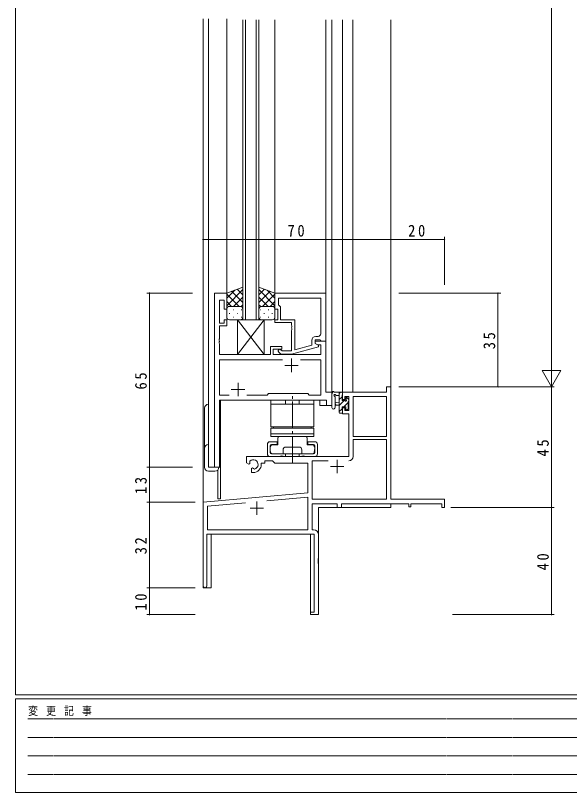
# Model space of a CAD drawing. Units: millimetres on the paper. Extents: x -397 to 397, y -282 to 282.
# Drawn here: x -393.9 to -187.2, y -282.1 to 7.9 of the extents above; entities that cross this region are included whole.
import ezdxf

# ---------------------------------------------------------------- set-up
doc = ezdxf.new("R2010")
doc.units = ezdxf.units.MM
for name, pattern in [('USER1', [0.375, 0.25, -0.125]), ('USER2', [13, 10, -1, 1, -1]), ('USER4', [4, 3, -1])]:
    doc.linetypes.add(name, pattern=pattern)
for name, color, linetype, lineweight in [('0-1_YKK_ZWAK', 7, 'Continuous', 18), ('0-3_YKK_11', 7, 'Continuous', 18), ('0-4_YKK_12', 2, 'Continuous', 18), ('0-5_YKK_13', 4, 'Continuous', 18), ('0-6_YKK_D', 6, 'Continuous', 18)]:
    doc.layers.add(name, color=color, linetype=linetype, lineweight=lineweight)
doc.styles.add('ＭＳ ゴシック', font='')
doc.styles.get('ＭＳ ゴシック').set_extended_font_data('MS Gothic')

msp = doc.modelspace()

# ---------------------------------------------------------------- linework, layer by layer
at = {"layer": '0-1_YKK_ZWAK'}
for p, q in [((-393.908, -245.7), (-393.908, 279.3)), ((376.092, -245.7), (-393.908, -245.7)), ((-393.908, -282.1), (-393.908, -247.1)), ((338.292, -247.1), (-393.908, -247.1)), ((-393.908, -282.1), (338.292, -282.1))]:
    msp.add_line(p, q, dxfattribs=at)
at = {"layer": '0-1_YKK_ZWAK', "linetype": 'USER1'}
for p, q in [((-389.31, -254.612), (-141.117, -254.612)), ((-389.31, -261.541), (-141.117, -261.541)), ((-389.31, -268.47), (-141.117, -268.47)), ((-389.31, -275.398), (-141.117, -275.398))]:
    msp.add_line(p, q, dxfattribs=at)
at = {"layer": '0-3_YKK_11'}
for p, q in [((-315.108, -95.7), (-319.708, -95.7)), ((-319.708, -95.7), (-319.708, -160.7)), ((-317.778, -98.4), (-316.108, -98.4)), ((-317.778, -106.9), (-317.778, -98.4)), ((-316.108, -98.4), (-316.108, -101.7)), ((-315.108, -101.7), (-315.108, -95.7)), ((-297.108, -95.7), (-297.108, -101.7)), ((-278.108, -95.7), (-297.108, -95.7)), ((-295.808, -97.63), (-280.038, -97.63)), ((-295.808, -100.2), (-295.808, -97.63)), ((-295.808, -97.63), (-280.038, -97.63)), ((-280.038, -97.63), (-280.038, -110.9)), ((-278.108, -113.7), (-278.108, -95.7)), ((-295.608, -100.4), (-295.808, -100.2)), ((-295.108, -100.9), (-295.608, -100.4)), ((-295.108, -105.7), (-295.108, -100.9)), ((-316.108, -101.7), (-315.108, -101.7)), ((-297.108, -101.7), (-296.108, -101.7)), ((-296.108, -101.7), (-296.108, -105.7)), ((-316.108, -106.9), (-317.778, -106.9)), ((-316.108, -105.7), (-316.108, -106.9)), ((-315.108, -105.7), (-316.108, -105.7)), ((-315.108, -107.9), (-315.108, -105.7)), ((-297.108, -105.7), (-297.108, -106.7)), ((-296.108, -105.7), (-297.108, -105.7)), ((-297.108, -106.7), (-291.008, -106.7)), ((-289.708, -105.7), (-295.108, -105.7)), ((-291.008, -106.7), (-291.008, -107.742)), ((-289.708, -116.908), (-289.708, -105.7)), ((-317.778, -107.9), (-315.108, -107.9)), ((-317.778, -112.742), (-317.778, -107.9)), ((-291.008, -107.742), (-290.888, -107.925)), ((-290.888, -108.475), (-291.008, -108.658)), ((-291.008, -108.658), (-291.008, -108.742)), ((-291.008, -108.742), (-290.888, -108.925)), ((-290.888, -109.475), (-291.008, -109.658)), ((-291.008, -109.658), (-291.008, -117.3)), ((-290.888, -107.925), (-290.888, -108.475)), ((-290.888, -108.925), (-290.888, -109.475)), ((-317.898, -112.925), (-317.778, -112.742)), ((-317.898, -113.475), (-317.898, -112.925)), ((-281.038, -111.9), (-281.908, -111.9)), ((-317.778, -113.658), (-317.898, -113.475)), ((-317.898, -113.925), (-317.778, -113.742)), ((-317.898, -114.475), (-317.898, -113.925)), ((-317.778, -114.658), (-317.898, -114.475)), ((-317.778, -113.742), (-317.778, -113.658)), ((-317.778, -118.7), (-317.778, -114.658)), ((-298.808, -115.7), (-298.808, -118.7)), ((-294.608, -115.7), (-298.808, -115.7)), ((-294.608, -116.7), (-294.608, -115.7)), ((-291.012, -118.5), (-280.908, -115.793)), ((-283.408, -115.22), (-289.708, -116.908)), ((-283.408, -113.4), (-283.408, -115.22)), ((-282.108, -113.2), (-280.308, -113.2)), ((-282.108, -114.5), (-282.108, -113.2)), ((-282.108, -113.7), (-282.108, -114.5)), ((-278.108, -113.7), (-282.108, -113.7)), ((-282.108, -114.5), (-281.242, -115)), ((-280.908, -115.193), (-282.108, -114.5)), ((-281.242, -115), (-280.038, -115)), ((-280.908, -115.793), (-280.908, -115.193)), ((-280.308, -113.2), (-280.108, -113.4)), ((-280.108, -113.4), (-279.808, -113.7)), ((-280.038, -115), (-280.038, -118.7)), ((-279.808, -113.7), (-278.108, -113.7)), ((-278.108, -132.7), (-278.108, -113.7)), ((-298.808, -118.7), (-317.778, -118.7)), ((-297.808, -116.7), (-294.608, -116.7)), ((-297.808, -118.7), (-297.808, -116.7)), ((-280.038, -118.7), (-297.808, -118.7)), ((-295.732, -117.724), (-294.957, -118.5)), ((-294.957, -118.5), (-291.012, -118.5)), ((-294.46, -117.3), (-294.884, -116.876)), ((-291.008, -117.3), (-294.46, -117.3)), ((-294.259, -120.63), (-317.778, -120.63)), ((-317.778, -120.63), (-317.778, -133.77)), ((-294.259, -120.63), (-317.778, -120.63)), ((-290.908, -120.2), (-290.908, -125.2)), ((-280.038, -120.63), (-287.558, -120.63)), ((-280.038, -133.77), (-280.038, -120.63)), ((-293.408, -122.7), (-288.408, -122.7)), ((-310.908, -129.2), (-310.908, -134.2)), ((-313.408, -131.7), (-308.408, -131.7)), ((-300.078, -133.77), (-299.508, -133.2)), ((-299.508, -133.2), (-284.908, -133.2)), ((-284.908, -133.2), (-284.338, -133.77)), ((-275.908, -132.7), (-278.108, -132.7)), ((-275.908, -137.7), (-275.908, -132.7)), ((-271.908, -132.7), (-271.908, -135.5)), ((-255.538, -132.7), (-271.908, -132.7)), ((-255.538, -130.7), (-255.538, -132.7)), ((-253.908, -130.7), (-255.538, -130.7)), ((-253.908, -172.7), (-253.908, -130.7)), ((-317.778, -133.77), (-314.259, -133.77)), ((-317.778, -135.7), (-277.838, -135.7)), ((-317.778, -160.7), (-317.778, -135.7)), ((-307.558, -133.77), (-300.078, -133.77)), ((-284.338, -133.77), (-280.038, -133.77)), ((-277.838, -135.7), (-277.838, -137.7)), ((-271.908, -135.5), (-271.108, -135.5)), ((-271.108, -134.33), (-269.608, -134.33)), ((-271.108, -135.5), (-271.108, -134.33)), ((-269.608, -134.33), (-269.608, -139.6)), ((-267.978, -134.33), (-267.978, -149.2)), ((-255.538, -134.33), (-267.978, -134.33)), ((-267.978, -134.33), (-267.978, -149.2)), ((-255.538, -149.2), (-255.538, -134.33)), ((-277.838, -137.7), (-275.908, -137.7)), ((-271.908, -138.5), (-271.908, -140.8)), ((-271.108, -138.5), (-271.908, -138.5)), ((-271.108, -139.6), (-271.108, -138.5)), ((-271.908, -140.8), (-269.608, -140.8)), ((-269.608, -139.6), (-271.108, -139.6)), ((-269.608, -140.8), (-269.608, -156.7)), ((-267.978, -149.2), (-255.538, -149.2)), ((-267.978, -150.4), (-267.978, -156.73)), ((-255.538, -150.4), (-267.978, -150.4)), ((-255.538, -172.7), (-255.538, -150.4)), ((-307.708, -156.7), (-307.708, -159.065)), ((-269.608, -156.7), (-307.708, -156.7)), ((-307.708, -159.065), (-306.808, -159.585)), ((-306.808, -159.585), (-306.458, -159.382)), ((-306.435, -158.878), (-306.473, -158.419)), ((-306.458, -159.382), (-306.435, -158.878)), ((-302.208, -159.2), (-300.908, -159.2)), ((-302.208, -159.7), (-302.208, -159.2)), ((-300.908, -158.33), (-297.978, -158.33)), ((-300.908, -159.2), (-300.908, -158.33)), ((-297.978, -158.33), (-297.108, -159.2)), ((-297.108, -159.2), (-284.908, -159.2)), ((-284.908, -159.2), (-284.908, -170.288)), ((-277.259, -158.33), (-283.278, -158.33)), ((-283.278, -158.33), (-283.278, -172.7)), ((-277.259, -158.33), (-283.278, -158.33)), ((-273.908, -157.9), (-273.908, -162.9)), ((-319.708, -160.7), (-317.778, -160.7)), ((-305.558, -160.941), (-305.908, -161.143)), ((-305.908, -161.143), (-305.908, -162.7)), ((-305.109, -161.174), (-305.558, -160.941)), ((-304.731, -161.436), (-305.109, -161.174)), ((-276.408, -160.4), (-271.408, -160.4)), ((-305.908, -162.7), (-305.208, -162.7)), ((-284.908, -170.288), (-323.908, -173.7)), ((-323.908, -173.7), (-323.908, -205)), ((-322.278, -175.194), (-308.061, -173.95)), ((-303.908, -173.5), (-303.908, -178.5)), ((-300.175, -173.26), (-284.908, -171.924)), ((-300.175, -173.26), (-284.908, -171.924)), ((-284.908, -171.924), (-284.908, -184.07)), ((-283.278, -172.7), (-255.538, -172.7)), ((-233.908, -172.7), (-253.908, -172.7)), ((-233.908, -175.7), (-233.908, -172.7)), ((-322.278, -184.07), (-322.278, -175.194)), ((-306.408, -176), (-301.408, -176)), ((-283.278, -174.33), (-273.908, -174.33)), ((-283.278, -184.07), (-283.278, -174.33)), ((-273.908, -174.33), (-273.908, -175.7)), ((-273.908, -175.7), (-272.278, -175.7)), ((-272.278, -174.33), (-247.208, -174.33)), ((-272.278, -175.7), (-272.278, -174.33)), ((-247.208, -174.33), (-247.208, -175.5)), ((-247.208, -175.5), (-246.408, -175.5)), ((-246.408, -174.33), (-234.808, -174.33)), ((-246.408, -175.5), (-246.408, -174.33)), ((-234.808, -174.33), (-234.808, -175.7)), ((-234.808, -175.7), (-233.908, -175.7)), ((-284.908, -184.07), (-322.278, -184.07)), ((-282.708, -184.07), (-283.278, -184.07)), ((-322.508, -185.7), (-282.538, -185.7)), ((-322.508, -205), (-322.508, -185.7)), ((-282.538, -185.7), (-282.538, -214.8)), ((-280.908, -194.742), (-280.908, -185.87)), ((-281.028, -194.925), (-280.908, -194.742)), ((-281.028, -195.475), (-281.028, -194.925)), ((-280.908, -195.658), (-281.028, -195.475)), ((-281.028, -195.925), (-280.908, -195.742)), ((-281.028, -196.475), (-281.028, -195.925)), ((-280.908, -196.658), (-281.028, -196.475)), ((-280.908, -195.742), (-280.908, -195.658)), ((-280.908, -215.7), (-280.908, -196.658)), ((-283.908, -214.8), (-283.908, -215.7)), ((-282.538, -214.8), (-283.908, -214.8)), ((-283.908, -215.7), (-280.908, -215.7))]:
    msp.add_line(p, q, dxfattribs=at)
for centre, radius, start, end in [((-281.908, -113.4), 1.5, 90.00001, 179.99999), ((-281.038, -110.9), 1, 270.00001, 359.99999), ((-295.308, -117.3), 0.6, 44.99999, 225.00001), ((-305.208, -159.7), 1.8, 285.36688, 134.63312), ((-269.578, -156.73), 1.6, 270.00001, 359.99999), ((-305.208, -159.7), 3, 270.00001, 359.99999), ((-282.708, -185.87), 1.8, 0.00001, 89.99999), ((-323.208, -205), 0.7, 179.99999, 0.00001)]:
    msp.add_arc(centre, radius, start, end, dxfattribs=at)
at = {"layer": '0-4_YKK_12'}
for p, q in [((-323.908, 6.588), (-323.908, -205.7)), ((-321.908, 6.588), (-321.908, -160.7)), ((-315.108, -96.2), (-315.108, 6.588)), ((-309.108, 6.3), (-309.108, -105.701)), ((-308.108, -105.701), (-308.108, 6.3)), ((-304.108, 6.3), (-304.108, -105.701)), ((-303.108, -105.701), (-303.108, 6.3)), ((-297.108, -96.2), (-297.108, 6.3)), ((-278.108, -96), (-278.108, 6.3)), ((-275.908, -137.7), (-275.908, 6.3)), ((-271.908, 6.3), (-271.908, -133)), ((-268.008, 6.3), (-268.008, -132.7)), ((-253.908, 6.3), (-253.908, -131)), ((-309.108, -105.701), (-303.108, -105.701)), ((-271.538, -132.7), (-271.908, -132.7)), ((-317.708, -160.7), (-317.708, -135.807)), ((-317.408, -135.7), (-317.408, -172.5)), ((-280.408, -137.7), (-280.408, -135.7)), ((-280.408, -137.7), (-275.908, -137.7)), ((-321.908, -160.7), (-317.708, -160.7)), ((-318.408, -161.72), (-318.408, -172.5)), ((-317.408, -172.5), (-318.408, -172.5)), ((-280.908, -175.7), (-280.908, -215.7)), ((-280.908, -175.7), (-253.908, -175.7)), ((-253.908, -174.33), (-253.908, -175.7)), ((-320.908, -205.7), (-320.908, -185.7)), ((-323.908, -205.7), (-320.908, -205.7))]:
    msp.add_line(p, q, dxfattribs=at)
msp.add_lwpolyline([(-283.908, -185.7), (-283.908, -215.7), (-280.908, -215.7)], dxfattribs=at)
at = {"layer": '0-5_YKK_13'}
for p, q in [((-309.108, -93.557), (-315.108, -95.7)), ((-315.108, -100.432), (-309.108, -94.432)), ((-315.108, -97.603), (-312.147, -94.643)), ((-309.108, -99.251), (-313.304, -95.056)), ((-309.108, -96.423), (-311.22, -94.311)), ((-309.108, -93.557), (-309.108, -101.7)), ((-303.108, -101.7), (-303.108, -93.557)), ((-303.108, -93.557), (-297.108, -95.7)), ((-303.108, -96.423), (-300.997, -94.311)), ((-297.108, -100.432), (-303.108, -94.432)), ((-303.108, -99.251), (-298.912, -95.056)), ((-297.108, -97.603), (-300.069, -94.643)), ((-315.108, -95.7), (-315.108, -101.7)), ((-310.488, -100.7), (-315.108, -96.08)), ((-312.548, -100.7), (-309.108, -97.26)), ((-299.668, -100.7), (-303.108, -97.26)), ((-301.729, -100.7), (-297.108, -96.08)), ((-297.108, -95.7), (-297.108, -101.7)), ((-313.316, -100.7), (-315.108, -98.908)), ((-314.108, -100.7), (-310.508, -100.7)), ((-313.708, -100.7), (-310.108, -100.7)), ((-309.776, -100.757), (-309.108, -100.089)), ((-302.44, -100.757), (-303.108, -100.089)), ((-298.508, -100.7), (-302.108, -100.7)), ((-298.108, -100.7), (-301.708, -100.7)), ((-298.9, -100.7), (-297.108, -98.908)), ((-315.108, -104.7), (-315.108, -101.7)), ((-314.188, -103.337), (-313.988, -103.337)), ((-312.773, -101.922), (-312.573, -101.922)), ((-311.158, -103.337), (-310.958, -103.337)), ((-309.743, -101.922), (-309.543, -101.922)), ((-309.108, -101.7), (-309.108, -104.7)), ((-303.108, -101.7), (-303.108, -104.7)), ((-302.473, -101.922), (-302.673, -101.922)), ((-301.058, -103.337), (-301.258, -103.337)), ((-299.443, -101.922), (-299.643, -101.922)), ((-298.028, -103.337), (-298.228, -103.337)), ((-297.108, -104.7), (-297.108, -101.7)), ((-310.108, -105.7), (-314.108, -105.7)), ((-312.773, -104.752), (-312.573, -104.752)), ((-311.108, -105.7), (-311.108, -118.7)), ((-311.108, -105.7), (-301.108, -105.7)), ((-311.108, -105.7), (-301.108, -118.7)), ((-301.108, -105.7), (-311.108, -118.7)), ((-311.108, -105.7), (-311.108, -118.7)), ((-311.108, -105.7), (-301.108, -105.7)), ((-311.108, -105.7), (-301.108, -118.7)), ((-301.108, -105.7), (-311.108, -118.7)), ((-309.743, -104.752), (-309.543, -104.752)), ((-302.473, -104.752), (-302.673, -104.752)), ((-302.108, -105.7), (-298.108, -105.7)), ((-301.108, -118.7), (-301.108, -105.7)), ((-301.108, -118.7), (-301.108, -105.7)), ((-299.443, -104.752), (-299.643, -104.752)), ((-311.108, -118.7), (-301.108, -118.7)), ((-311.108, -118.7), (-301.108, -118.7)), ((-275.908, -138.428), (-275.908, -133.266)), ((-272.208, -132.7), (-274.889, -132.7)), ((-273.108, -132.7), (-273.108, -140.3)), ((-273.108, -133.144), (-272.664, -132.7)), ((-271.908, -133.6), (-271.908, -133)), ((-298.608, -135.7), (-298.608, -145.7)), ((-282.608, -135.7), (-298.608, -135.7)), ((-282.608, -145.7), (-282.608, -135.7)), ((-274.708, -138.428), (-274.705, -134.467)), ((-274.289, -133.9), (-273.108, -133.9)), ((-273.108, -135.389), (-272.108, -134.389)), ((-273.108, -137.634), (-271.274, -135.8)), ((-272.108, -135.8), (-272.108, -133.8)), ((-271.169, -135.8), (-272.108, -135.8)), ((-270.708, -135.234), (-270.232, -134.757)), ((-270.708, -135), (-270.708, -135.339)), ((-269.696, -135.288), (-270.196, -134.788)), ((-269.608, -136.1), (-269.608, -135.5)), ((-323.408, -160.7), (-323.408, -138.7)), ((-321.908, -137.2), (-321.908, -160.7)), ((-282.608, -137.2), (-298.608, -137.2)), ((-273.108, -136.4), (-274.253, -136.502)), ((-273.108, -137.6), (-274.253, -137.498)), ((-273.108, -139.879), (-272.108, -138.879)), ((-272.108, -138.2), (-270.708, -138.2)), ((-272.108, -139.5), (-272.108, -138.2)), ((-271.429, -138.2), (-269.808, -136.579)), ((-270.708, -138.2), (-270.708, -139.1)), ((-270.384, -139.4), (-269.608, -138.624)), ((-269.808, -138.4), (-269.808, -136.3)), ((-269.608, -139.1), (-269.608, -138.6)), ((-272.808, -140.6), (-272.208, -140.6)), ((-271.908, -140.3), (-271.908, -139.7)), ((-270.408, -139.4), (-269.908, -139.4)), ((-298.608, -145.7), (-282.608, -145.7)), ((-298.608, -146.2), (-282.608, -146.2)), ((-298.608, -148.2), (-298.608, -146.2)), ((-297.608, -145.7), (-297.608, -146.2)), ((-283.608, -145.7), (-297.608, -145.7)), ((-297.608, -146.2), (-283.608, -146.2)), ((-283.608, -146.2), (-283.608, -145.7)), ((-282.608, -146.2), (-282.608, -148.2)), ((-298.608, -149.3), (-298.608, -148.2)), ((-282.608, -148.2), (-298.608, -148.2)), ((-282.608, -149.3), (-298.608, -149.3)), ((-296.108, -152.4), (-296.108, -149.8)), ((-285.608, -149.3), (-295.608, -149.3)), ((-285.108, -152.4), (-285.108, -149.8)), ((-282.608, -148.2), (-282.608, -149.3)), ((-299.958, -155.7), (-299.958, -152.2)), ((-296.358, -151.2), (-298.958, -151.2)), ((-298.958, -152.7), (-298.958, -155.2)), ((-298.958, -154.1), (-298.958, -153.1)), ((-298.958, -153.1), (-298.758, -153.1)), ((-298.458, -152.2), (-296.358, -152.2)), ((-298.058, -152.4), (-296.108, -152.4)), ((-296.358, -151.2), (-296.358, -152.2)), ((-288.108, -153.2), (-293.108, -153.2)), ((-285.108, -152.4), (-283.158, -152.4)), ((-284.858, -151.2), (-284.858, -152.2)), ((-282.258, -151.2), (-284.858, -151.2)), ((-284.858, -152.2), (-282.758, -152.2)), ((-282.258, -153.1), (-282.458, -153.1)), ((-282.258, -152.7), (-282.258, -155.2)), ((-282.258, -154.1), (-282.258, -153.1)), ((-281.258, -152.2), (-281.258, -155.7)), ((-298.958, -154.1), (-298.858, -154.1)), ((-298.858, -154.9), (-298.858, -154.1)), ((-298.758, -154.9), (-298.858, -154.9)), ((-298.758, -155), (-298.758, -154.9)), ((-282.758, -155.7), (-298.458, -155.7)), ((-298.058, -155.7), (-283.158, -155.7)), ((-294.108, -154.2), (-294.108, -155.7)), ((-287.108, -154.2), (-287.108, -155.7)), ((-282.458, -155), (-282.458, -154.9)), ((-282.458, -154.9), (-282.358, -154.9)), ((-282.258, -154.1), (-282.358, -154.1)), ((-282.358, -154.9), (-282.358, -154.1)), ((-295.608, -156.7), (-298.958, -156.7)), ((-287.608, -156.7), (-293.608, -156.7)), ((-282.258, -156.7), (-285.608, -156.7)), ((-321.908, -160.7), (-318.008, -160.7)), ((-319.508, -162.2), (-321.908, -162.2))]:
    msp.add_line(p, q, dxfattribs=at)
at = {"layer": '0-5_YKK_13', "linetype": 'USER2'}
msp.add_line((-290.608, -159.2), (-290.608, -133.2), dxfattribs=at)
at = {"layer": '0-5_YKK_13', "linetype": 'USER4'}
for p, q in [((-293.158, -137.2), (-293.158, -135.7)), ((-288.058, -137.2), (-288.058, -135.7)), ((-293.158, -155.7), (-293.158, -156.7)), ((-288.058, -155.7), (-288.058, -156.7))]:
    msp.add_line(p, q, dxfattribs=at)
at = {"layer": '0-5_YKK_13'}
for centre, radius, start, end in [((-314.108, -101.7), 1, 90, 180), ((-314.108, -101.7), 1, 90, 180), ((-310.108, -101.7), 1, 360, 90), ((-310.108, -101.7), 1, 360, 90), ((-302.108, -101.7), 1, 90, 180), ((-302.108, -101.7), 1, 90, 180), ((-298.108, -101.7), 1, 360, 90), ((-298.108, -101.7), 1, 360, 90), ((-314.108, -104.7), 1, 180, 270), ((-310.108, -104.7), 1, 270, 360), ((-302.108, -104.7), 1, 180, 270), ((-298.108, -104.7), 1, 270, 360), ((-275.608, -133.266), 0.3, 130.52878, 180), ((-275.998, -132.81), 0.3, 310.52878, 10.52878), ((-275.408, -132.7), 0.3, 30, 190.52878), ((-274.889, -132.4), 0.3, 210, 270), ((-272.208, -133), 0.3, 0, 90), ((-274.808, -133.9), 0.3, 30, 250.81024), ((-275.005, -134.467), 0.3, 359.95977, 70.81024), ((-274.289, -133.6), 0.3, 210, 270), ((-272.108, -133.6), 0.2, 270, 0), ((-271.169, -136.1), 0.3, 33.05573, 90), ((-270.708, -135.8), 0.25, 213.05573, 56.94427), ((-270.408, -135), 0.3, 45, 180), ((-270.408, -135.339), 0.3, 180, 236.94427), ((-269.808, -136.1), 0.2, 270, 0), ((-269.908, -135.5), 0.3, 0, 45), ((-321.908, -138.7), 1.5, 90, 180), ((-275.308, -138.428), 0.6, 179.95977, 359.95977), ((-274.208, -137), 0.5, 95.09207, 264.90793), ((-270.408, -139.1), 0.3, 180, 270), ((-269.908, -139.1), 0.3, 270, 0), ((-269.808, -138.6), 0.2, 0, 90), ((-272.808, -140.3), 0.3, 180, 270), ((-272.208, -140.3), 0.3, 270, 0), ((-272.108, -139.7), 0.2, 0, 90), ((-295.608, -149.8), 0.5, 90, 180), ((-285.608, -149.8), 0.5, 0, 90), ((-321.908, -153.7), 1.5, 90, 180), ((-298.958, -152.2), 1, 90, 180), ((-298.458, -152.7), 0.5, 90, 180), ((-298.058, -153.1), 0.7, 90, 180), ((-293.108, -154.2), 1, 90, 180), ((-288.108, -154.2), 1, 0, 90), ((-283.158, -153.1), 0.7, 0, 90), ((-282.758, -152.7), 0.5, 0, 90), ((-282.258, -152.2), 1, 0, 90), ((-298.958, -155.7), 1, 180, 270), ((-298.458, -155.2), 0.5, 180, 270), ((-298.058, -155), 0.7, 180, 270), ((-294.608, -159.1), 2.6, 67.38014, 112.61986), ((-286.608, -159.1), 2.6, 67.38014, 112.61986), ((-283.158, -155), 0.7, 270, 0), ((-282.758, -155.2), 0.5, 270, 0), ((-282.258, -155.7), 1, 270, 0), ((-321.908, -160.7), 1.5, 180, 270), ((-319.508, -160.7), 1.5, 270, 0)]:
    msp.add_arc(centre, radius, start, end, dxfattribs=at)
at = {"layer": '0-6_YKK_D'}
for p, q in [((-193.908, 162.3), (-193.908, -123.7)), ((-323.908, -92.7), (-323.908, -74.7)), ((-253.908, -92.7), (-253.908, -74.7)), ((-253.908, -92.7), (-253.908, -74.7)), ((-233.908, -92.7), (-233.908, -74.7)), ((-323.908, -75.7), (-253.908, -75.7)), ((-253.908, -75.7), (-233.908, -75.7)), ((-327.908, -95.7), (-344.908, -95.7)), ((-343.908, -160.7), (-343.908, -95.7)), ((-250.908, -95.7), (-212.908, -95.7)), ((-213.908, -95.7), (-213.908, -130.7)), ((-193.908, -130.7), (-193.908, -118.576)), ((-190.408, -124.638), (-197.408, -124.638)), ((-193.908, -130.7), (-197.408, -124.638)), ((-193.908, -130.7), (-190.408, -124.638)), ((-250.908, -130.7), (-192.908, -130.7)), ((-250.908, -130.7), (-192.908, -130.7)), ((-250.908, -130.7), (-212.908, -130.7)), ((-193.908, -130.7), (-193.908, -175.7)), ((-327.908, -160.7), (-344.908, -160.7)), ((-327.908, -160.7), (-344.908, -160.7)), ((-343.908, -173.7), (-343.908, -160.7)), ((-326.908, -173.7), (-344.908, -173.7)), ((-327.908, -173.7), (-344.908, -173.7)), ((-343.908, -173.7), (-343.908, -205.7)), ((-231.564, -175.7), (-192.908, -175.7)), ((-230.908, -175.7), (-192.908, -175.7)), ((-193.908, -175.7), (-193.908, -215.7)), ((-326.908, -205.7), (-344.908, -205.7)), ((-326.908, -205.7), (-344.908, -205.7)), ((-343.908, -205.7), (-343.908, -215.7)), ((-326.908, -215.7), (-344.908, -215.7)), ((-230.908, -215.7), (-192.908, -215.7))]:
    msp.add_line(p, q, dxfattribs=at)
for centre, start, end in [((-323.908, -75.7), 0, 180), ((-323.908, -75.7), 180, 0), ((-253.908, -75.7), 0, 180), ((-253.908, -75.7), 0, 180), ((-253.908, -75.7), 180, 0), ((-253.908, -75.7), 180, 0), ((-233.908, -75.7), 0, 180), ((-233.908, -75.7), 180, 0), ((-343.908, -95.7), 90, 270), ((-343.908, -95.7), 270, 90), ((-213.908, -95.7), 90, 270), ((-213.908, -95.7), 270, 90), ((-213.908, -130.7), 90, 270), ((-213.908, -130.7), 270, 90), ((-343.908, -160.7), 90, 270), ((-343.908, -160.7), 90, 270), ((-343.908, -160.7), 270, 90), ((-343.908, -160.7), 270, 90), ((-343.908, -173.7), 90, 270), ((-343.908, -173.7), 90, 270), ((-343.908, -173.7), 270, 90), ((-343.908, -173.7), 270, 90), ((-193.908, -175.7), 90, 270), ((-193.908, -175.7), 90, 270), ((-193.908, -175.7), 270, 90), ((-193.908, -175.7), 270, 90), ((-343.908, -205.7), 90, 270), ((-343.908, -205.7), 90, 270), ((-343.908, -205.7), 270, 90), ((-343.908, -205.7), 270, 90), ((-343.908, -215.7), 90, 270), ((-343.908, -215.7), 270, 90), ((-193.908, -215.7), 90, 270), ((-193.908, -215.7), 270, 90)]:
    msp.add_arc(centre, 0.106, start, end, dxfattribs=at)

# ---------------------------------------------------------------- texts
at = {"layer": '0-1_YKK_ZWAK', "insert": (-389.194, -253.547), "char_height": 3.079, "attachment_point": 7, "style": 'ＭＳ ゴシック'}
msp.add_mtext('\\T1.23;\\W0.85;変\\~更\\~記\\~事', dxfattribs=at)
at = {"layer": '0-6_YKK_D', "color": 7, "char_height": 4.399, "attachment_point": 7, "style": 'ＭＳ ゴシック'}
for s, insert in [('\\T1.37;\\W0.9;70', (-292.428, -74.7)), ('\\T1.37;\\W0.9;20', (-247.428, -74.7))]:
    msp.add_mtext(s, dxfattribs=dict(at, insert=insert))
at = {"layer": '0-6_YKK_D', "color": 7, "char_height": 4.399, "attachment_point": 7, "rotation": 90, "style": 'ＭＳ ゴシック'}
for s, insert in [('\\T1.37;\\W0.9;35', (-214.908, -116.72)), ('\\T1.37;\\W0.9;65', (-344.908, -131.72)), ('\\T1.37;\\W0.9;45', (-194.908, -156.72)), ('\\T1.37;\\W0.9;13', (-344.908, -170.72)), ('\\T1.37;\\W0.9;32', (-344.908, -193.22)), ('\\T1.37;\\W0.9;40', (-194.908, -199.22)), ('\\T1.37;\\W0.9;10', (-344.908, -214.22))]:
    msp.add_mtext(s, dxfattribs=dict(at, insert=insert))

doc.saveas('drawing.dxf')
